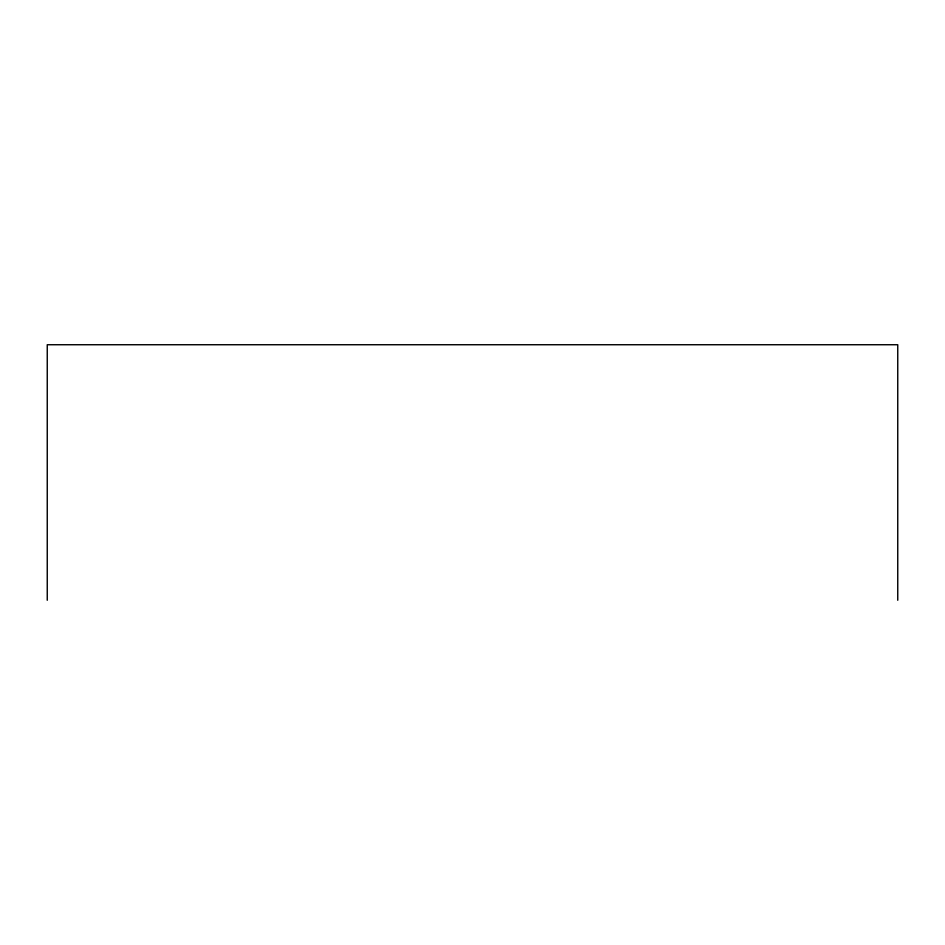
<?xml version="1.0" encoding="UTF-8"?>
<svg xmlns="http://www.w3.org/2000/svg" width="945" height="945" viewBox="0 0 945 945"><rect width="100%" height="100%" fill="white"/><g stroke="black" fill="none" stroke-linecap="round" stroke-linejoin="round"><path stroke-width="1.42" d="M897.75 600.264L897.75 344.736L47.25 344.736L47.25 600.264"/></g></svg>
